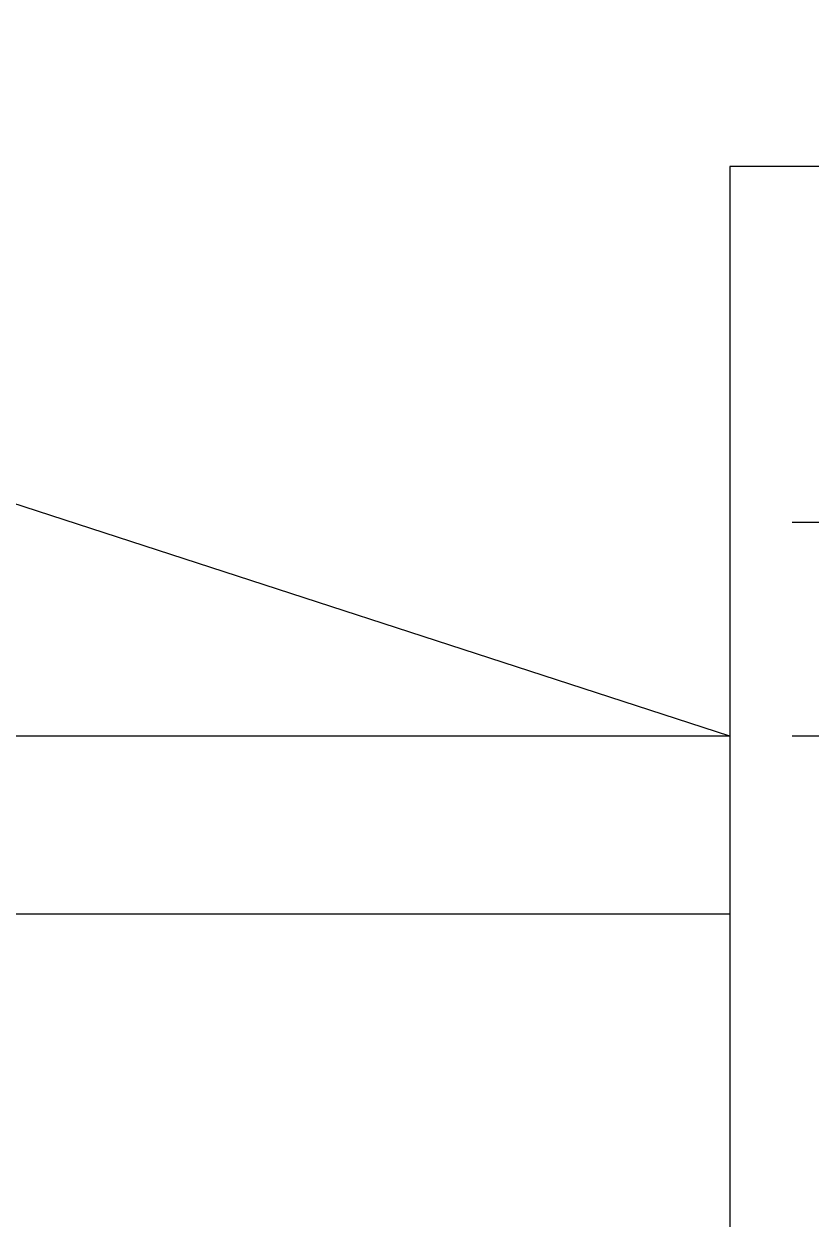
# Model space of a CAD drawing. Header units: metres. Extents: x 2217 to 2595, y -381 to -273.
# Drawn here: x 2358.336 to 2359.442, y -368.916 to -367.238 of the extents above; entities that cross this region are included whole.
import ezdxf

# ---------------------------------------------------------------- set-up
doc = ezdxf.new("R2010")
doc.units = ezdxf.units.M
doc.header["$LTSCALE"] = 0.5
doc.header["$MEASUREMENT"] = 0
doc.linetypes.add('HIDDEN', pattern=[0.375, 0.25, -0.125])
doc.layers.add('A-FIX', color=144, linetype='Continuous')
doc.layers.add('A-HAT', color=25, linetype='Continuous')

msp = doc.modelspace()

# ---------------------------------------------------------------- linework, layer by layer
at = {"layer": 'A-FIX', "ltscale": 0.5}
for p, q in [((2359.3273, -368.2379), (2356.2523, -367.2379)), ((2360.8273, -367.4379), (2359.3273, -367.4379)), ((2359.3273, -367.4379), (2359.3273, -370.6379)), ((2359.3273, -368.2379), (2353.1773, -368.2379)), ((2359.3273, -368.4879), (2353.1773, -368.4879))]:
    msp.add_line(p, q, dxfattribs=at)
at = {"layer": 'A-HAT', "linetype": 'HIDDEN', "ltscale": 0.5}
for p, q in [((2364.9148, -367.9379), (2359.3273, -367.9379)), ((2364.9148, -368.2379), (2359.3273, -368.2379))]:
    msp.add_line(p, q, dxfattribs=at)

doc.saveas('drawing.dxf')
